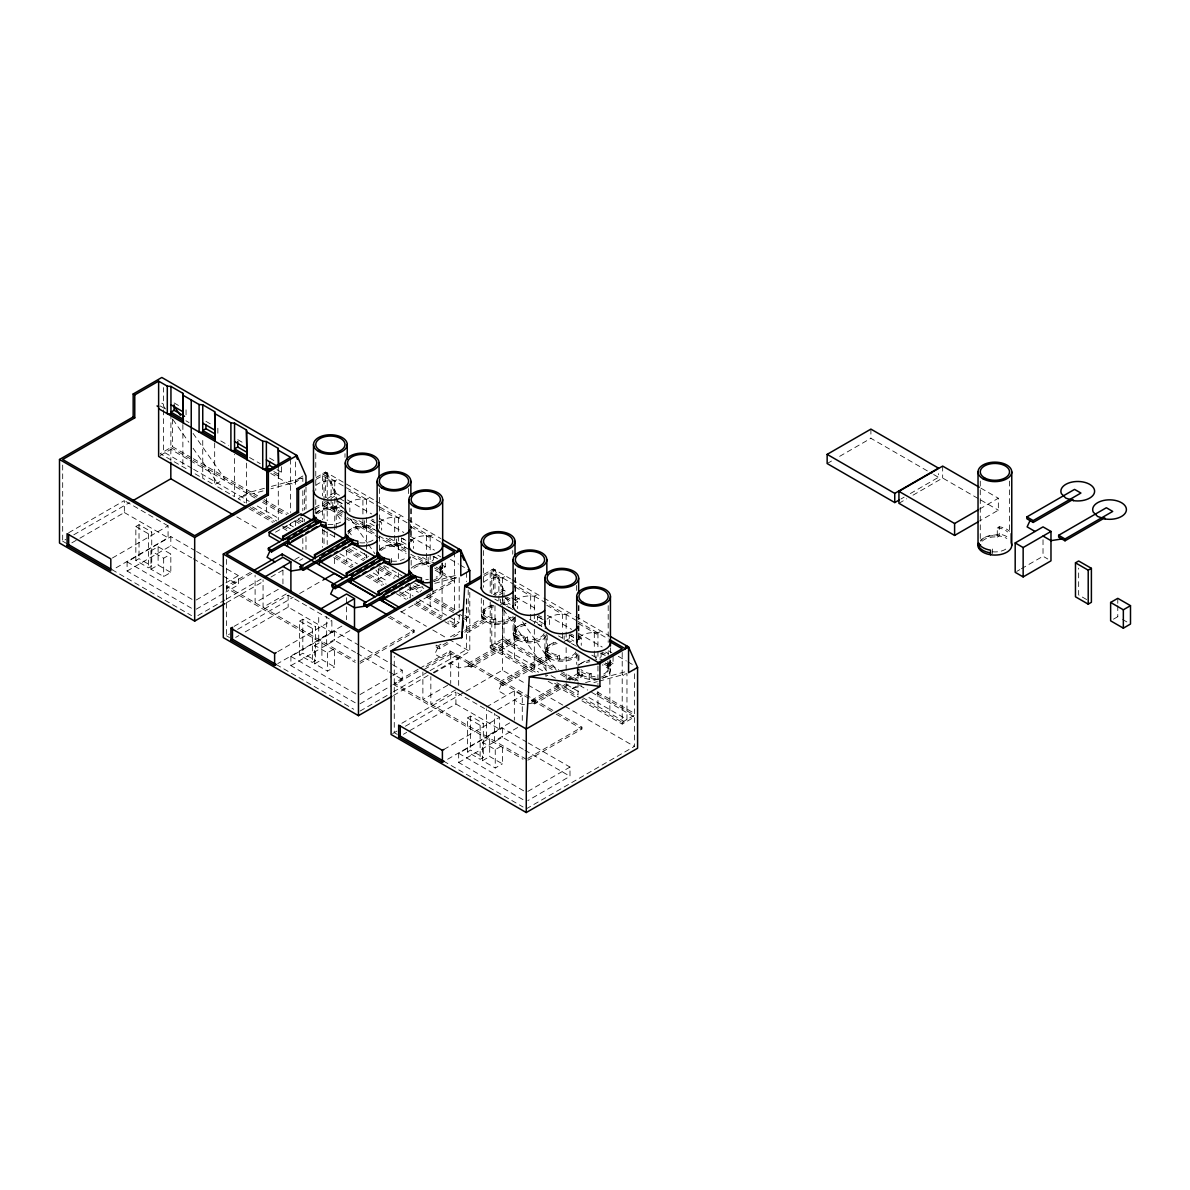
<?xml version="1.0" encoding="UTF-8"?>
<svg xmlns="http://www.w3.org/2000/svg" width="1190" height="1190" viewBox="0 0 1190 1190"><rect width="100%" height="100%" fill="white"/><g stroke="black" fill="none" stroke-linecap="round" stroke-linejoin="round"><path stroke-width="0.75" stroke-dasharray="5 3.75" d="M437.727 647.866L434.811 654.143L442.769 658.739M501.332 684.592L498.431 690.869L506.375 695.466M191.724 457.793L172.416 446.637L160.219 453.688L188.987 470.303M160.219 455.517L170.825 449.389L188.526 459.623M68.678 532.733L124.34 500.603L124.34 512.533L79.804 538.252M62.683 465.067L62.683 541.212L65.867 539.368M73.81 534.786L129.472 502.641M71.861 542.833L78.228 539.159M135.838 526.515L139.022 524.686L151.74 532.034L151.74 565.994L148.557 567.838L135.838 560.49L135.838 526.515L148.557 533.864L151.74 532.034M112.41 557.991L168.073 525.846L168.073 537.791L112.41 569.921L191.516 615.587M281.48 466.763L281.48 472.266L278.296 474.111L278.282 520.03M191.456 608.209L127.092 571.051L127.092 561.873L170.825 536.616L194.967 550.553M150.937 550.851L158.106 546.716L170.825 554.064L170.825 572.435L163.67 576.555L150.937 569.207L150.937 550.851L163.67 558.199L170.825 554.064M135.838 560.49L139.022 558.66L151.74 565.994M127.092 571.051L170.825 545.808L191.739 557.872M302.9 475.97L295.388 480.314L296.979 481.221M302.825 481.534L302.825 477.859L295.388 482.143L270.978 488.778M150.937 569.207L158.106 565.086L170.825 572.435M316.064 477.547L325.614 472.043L374.508 500.276M316.064 479.391L322.43 475.717L331.103 480.73L331.103 508.264L334.747 508.546L343.687 513.708M336.22 528.36L336.22 493.463L327.205 472.965L324.022 474.795L322.43 473.873M315.767 485.535A16.868 9.743 0 0 1 330.374 480.671L334.747 480.998L337.93 479.154M334.628 492.541L325.614 497.747L325.614 472.043L334.628 492.541L339.433 495.323M327.205 498.67L336.22 493.463M314.755 507.684L322.43 503.266L343.94 515.687M331.653 497.941L334.628 496.215M275.515 532.183L300.951 517.486L305.488 520.104M314.755 509.528L322.43 505.096L343.36 517.174M343.895 508.309L337.93 504.872L332.754 507.862L330.374 507.669A14.622 8.434 0 0 0 316.257 513.931M317.715 513.738A14.622 8.434 0 0 1 330.374 509.513L334.747 508.546L324.022 502.344M347.584 503.906A16.868 9.743 0 0 1 362.191 499.027L366.55 499.369L369.733 497.524M196.246 599.983L224.36 583.755M225.922 582.862L238.417 575.648L238.417 584.826L225.922 592.04M250.331 572.42L226.487 586.194L355.26 660.554M251.923 573.342L226.487 588.038L355.26 662.384M196.246 609.176L224.36 592.932M197.852 615.587L224.895 599.968M226.487 599.061L261.473 578.861M294.867 559.568L302.825 554.986M226.487 602.72L263.064 581.613M271.008 577.016L283.741 569.668M299.642 560.49L302.825 558.66M348.06 534.131A14.622 8.434 0 0 1 362.191 527.869L366.55 526.902L362.905 526.635L362.905 517.457M379.387 522.261A16.868 9.743 0 0 1 393.994 517.397L398.353 517.724L401.551 515.88M278.296 589.333L255.106 602.72L255.106 575.187M286.255 593.929L263.064 607.317L263.064 579.768M234.073 626.386L288.144 595.178L331.876 620.421L331.876 632.351L277.805 663.574M226.487 559.419L226.487 635.787L229.67 633.943M237.613 629.361L293.276 597.216M299.642 593.542L323.487 579.768M406.013 544.172L401.551 541.599L396.374 544.589L393.994 544.395A14.622 8.434 0 0 0 379.878 550.658M235.665 637.409L238.848 635.579M245.2 631.905L288.144 607.108L331.876 632.351M381.336 550.464A14.622 8.434 0 0 1 393.994 546.24L398.353 545.273L394.708 544.99L394.708 517.457L378.955 508.353M411.19 540.632A16.868 9.743 0 0 1 425.797 535.753L430.17 536.095L433.353 534.251M299.642 621.091L302.825 619.246L315.543 626.595L315.543 660.569L312.36 662.413L299.642 655.065L299.642 621.091L312.36 628.439L315.543 626.595M369.436 574.487L378.093 579.471L388.699 573.342L383.388 565.786M277.805 651.644L331.876 620.421M341.917 626.059L318.727 639.447L318.727 613.743M445.283 563.168L445.283 566.842L440.107 569.832L440.419 571.2A14.622 8.434 0 0 1 436.135 577.18M355.26 702.784L290.896 665.627L290.896 656.434L334.628 631.191L358.77 645.129M399.557 591.861L401.937 593.245L412.543 587.116L419.535 585.227M433.101 580.348A14.622 8.434 0 0 0 440.419 573.045L440.107 571.676L442.085 570.516L442.085 561.338M314.74 645.426L321.91 641.291L321.91 659.647L334.628 666.995L334.628 648.639L327.473 652.76L314.74 645.426L314.74 663.782L327.473 671.13L334.628 666.995M299.642 655.065L302.825 653.221L315.543 660.569M349.86 630.655L326.67 644.043L326.67 616.494M290.896 665.627L334.628 640.369L355.542 652.447M432.952 591.861L454.431 579.471L434.543 567.987M401.149 612.062L454.431 581.3L435.109 570.159M314.74 663.782L321.91 659.647M483.839 574.413L493.389 568.909L510.48 578.786M483.839 576.257L490.206 572.583L498.878 577.596L498.878 594.122M503.995 597.678L503.995 590.329L494.981 569.832L491.797 571.661L490.206 570.739M483.556 582.401A16.868 9.743 0 0 1 498.164 577.537L502.522 577.864L505.705 576.019M360.064 661.491L414.135 630.269L414.135 632.113L360.064 663.321M493.389 594.613L502.403 589.407L507.208 592.189M503.995 590.329L494.981 595.536L494.981 569.832M499.428 594.807L502.403 593.081M454.431 625.375L459.191 622.623L459.191 609.771M468.205 589.868L468.205 617.417L466.629 618.339L460.262 614.665M444.762 621.641L454.431 627.219L459.043 624.542M481.861 612.746L483.854 611.601L484.032 612.419A14.622 8.434 0 0 0 494.371 618.384L495.784 618.488L495.784 623.084L493.791 624.229L493.791 619.633A16.868 9.743 0 0 1 481.861 612.746L481.861 617.342L483.854 616.197L483.854 611.601M500.529 604.728L505.705 601.738L510.183 604.312M450.445 636.858L459.995 631.34M466.346 627.665L483.839 617.565L487.022 619.41L487.022 621.24L464.755 634.106M447.262 642.362L439.318 646.958L436.135 645.114L436.135 646.958L440.91 644.207M453.628 636.858L463.178 631.34M464.755 630.432L483.839 619.41L487.022 621.24M514.452 603.122L517.635 601.277L517.635 608.626M464.755 632.262L487.022 619.41M360.034 694.558L391.287 676.53M392.849 675.623L402.22 670.208L402.22 679.401L392.849 684.8M436.135 646.958L439.318 648.788L450.445 642.362M493.791 619.633L495.784 618.488M515.359 600.772A16.868 9.743 0 0 1 529.966 595.893L534.325 596.235L537.523 594.39M418.121 669.286L394.262 683.06L526.263 759.279M419.713 668.378L449.924 650.93L556.161 712.274M360.034 703.736L391.287 685.708M418.121 671.13L394.262 684.904L523.035 759.25M426.065 666.534L449.924 652.76L554.555 713.182M424.413 669.33L450.713 654.143L458.671 658.739L458.671 688.118M360.064 711.07L391.882 692.714M393.474 691.792L428.46 671.591M430.051 670.669L466.629 649.547L466.629 598.139M393.474 695.466L431.628 673.421M433.22 672.514L469.797 651.391L469.797 590.79M433.904 673.034L458.671 658.739M513.663 631.116L515.657 629.956L515.85 630.774A14.622 8.434 0 0 0 526.173 636.739L527.587 636.843L527.587 641.44L525.593 642.585L525.593 638.004A16.868 9.743 0 0 1 513.663 631.116L513.663 635.698L515.657 634.553L515.657 629.956M490.206 646.036L503.995 638.078L558.72 669.673M543.488 623.545L537.523 620.094L534.325 621.939A16.868 9.743 0 0 1 541.896 624.452M490.206 601.962L490.206 647.866L502.403 640.83L552.309 669.643M467.938 663.485L515.657 635.936L518.825 637.766L518.825 639.61L471.121 667.159L467.938 665.314L467.938 663.485L471.121 665.314L518.825 637.766M467.938 665.314L515.657 637.766L518.825 639.61M827.154 463.55L831.84 460.842M839.664 456.335L870.902 438.307L932.053 473.605M525.593 638.004L527.587 636.843M547.162 619.127A16.868 9.743 0 0 1 561.769 614.263L566.143 614.59L569.326 612.746M447.619 685.306L422.881 699.586L422.881 672.053M455.577 689.903L430.839 704.183L430.839 676.634M401.848 723.252L455.919 692.045L455.919 703.974L403.44 734.275M392.67 733.561L397.445 730.809M405.388 726.227L502.403 670.208L526.545 684.146M545.481 649.472L547.46 648.327L547.653 649.145A14.622 8.434 0 0 0 557.991 655.11L559.389 655.214L559.389 659.81L557.411 660.956L557.411 656.359A16.868 9.743 0 0 1 545.481 649.472L545.481 654.069L547.46 652.923L547.46 648.327M564.149 641.455L569.326 638.465L573.803 641.038M499.74 681.84L547.46 654.292L550.643 656.136L550.643 657.966L502.924 685.514L499.74 683.685L499.74 681.84L502.924 683.685L550.643 656.136M499.74 683.685L547.46 656.136L550.643 657.966M578.057 639.848L581.255 638.004L581.255 645.352M557.411 656.359L559.389 655.214M578.965 637.498A16.868 9.743 0 0 1 593.572 632.619L597.945 632.961L601.129 631.116M467.417 717.957L470.6 716.112L483.319 723.461L483.319 757.435L480.135 759.279L467.417 751.931L467.417 717.957L480.135 725.305L483.319 723.461M486.502 706.934L514.333 690.869L522.276 695.466L522.276 722.999M497.509 709.761L522.276 695.466M443.989 749.417L499.651 717.287L499.651 729.217L443.989 761.362L523.094 807.028M577.284 667.843L577.284 672.424L579.277 671.279L579.277 669.449L577.284 670.595A16.868 9.743 0 0 0 589.214 677.482L593.572 676.515A14.622 8.434 0 0 0 597.365 676.218M568.136 684.592L534.741 703.885L531.558 702.04L531.558 700.211L560.178 683.685M566.544 680.011L579.262 672.662L582.446 674.492L582.446 676.337L574.487 680.933M531.558 702.04L561.769 684.592M569.727 680.011L579.262 674.492L582.446 676.337M531.558 700.211L534.741 702.04L564.952 684.592M572.896 680.011L582.446 674.492M589.214 674.73L591.192 673.57L591.192 678.166L589.214 679.312L589.214 674.73A16.868 9.743 0 0 1 578.965 670.193M509.692 722.925L486.502 736.312L486.502 708.779M613.058 656.359L613.058 663.708L607.882 666.697L608.194 668.066A14.622 8.434 0 0 1 600.89 675.385M523.035 799.65L458.671 762.493L458.671 753.3L502.403 728.057L526.545 741.995M556.965 682.748L569.727 690.111L577.358 685.693M900.994 498.967L904.117 497.167M910.365 493.553L938.479 477.324L938.479 473.65M600.89 677.214A14.622 8.434 0 0 0 608.194 669.911L607.882 668.542L609.875 667.382L609.875 658.204M482.53 742.292L489.685 738.157L489.685 756.513L502.403 763.861L502.403 745.505L495.248 749.626L482.53 742.292L482.53 760.648L495.248 767.996L502.403 763.861M467.417 751.931L470.6 750.087L483.319 757.435M898.941 503.296L906.75 498.774M912.998 495.174L942.673 478.038L979.251 499.16M517.65 727.521L494.445 740.909L494.445 713.36M458.671 762.493L502.403 737.235L523.317 749.313M482.53 760.648L489.685 756.513M527.854 758.357L581.925 727.135L581.925 728.979L527.854 760.187M979.593 509.067L998.336 498.238L998.336 510.183L979.593 520.997M622.206 722.241L634.404 715.205L594.643 692.253M581.955 700.851L622.206 724.085L634.404 717.035L589.333 691.018M527.824 791.424L569.995 767.074L569.995 776.267L527.824 800.602M982.241 541.123A14.622 8.434 0 0 1 994.9 536.898L997.28 537.077L997.28 527.899L999.258 526.754A16.868 9.743 0 0 1 1009.507 531.29M526.263 808.858L634.404 746.413L634.404 669.286M997.28 537.077L999.258 535.931L999.258 526.754M1016.736 571.423L1019.83 569.638M1021.377 568.746L1043.02 556.251L1047.795 559.003M1113.483 619.172L1117.782 616.688L1120.965 618.532M264.448 488.287L248.755 492.541L238.134 498.67L245.095 502.686M271.424 486.383L302.825 477.859M241.317 496.84L264.001 490.667M433.487 581.434L457.897 574.8M422.569 586.67L405.121 591.4L413.079 595.997M434.781 583.353L459.191 576.719L459.191 607.926M585.554 682.569L601.262 678.3M603.003 677.824L625.672 671.666M572.896 688.266L581.627 685.901M593.84 682.584L597.321 681.632M599.061 681.156L626.966 673.585L626.966 719.489L587.22 696.537M469.529 666.236L458.671 667.917L450.713 663.321M533.15 702.963L522.276 704.644L514.333 700.047M997.28 527.899L998.678 528.003A14.622 8.434 0 0 1 1007.558 531.93M992.519 551.758L994.9 551.937A14.622 8.434 0 0 0 1007.558 547.727M327.994 524.374L330.374 524.552A14.622 8.434 0 0 0 340.712 522.083M359.811 542.744L362.191 542.923A14.622 8.434 0 0 0 374.85 538.698M410.758 554.257L426.526 563.361L430.17 563.629M391.614 561.1L393.994 561.278A14.622 8.434 0 0 0 404.332 558.809M495.784 623.084L498.164 623.263A14.622 8.434 0 0 0 512.28 617M527.587 641.44L529.966 641.618A14.622 8.434 0 0 0 544.083 635.371M559.389 659.81L561.769 659.989A14.622 8.434 0 0 0 575.886 653.727M591.192 673.57L589.794 673.466A14.622 8.434 0 0 1 580.913 669.539M591.192 678.166L593.572 678.345A14.622 8.434 0 0 0 597.365 678.062M980.843 488.138L998.336 498.238M980.843 500.083L998.336 510.183M933.659 474.527L938.479 477.324M1122.542 619.44L1127.317 622.206M1086.619 599.552L1078.661 594.955L1078.661 568.136M376.1 501.198L406.311 518.647M407.902 519.554L440.954 538.639M512.072 579.694L542.283 597.142M543.875 598.064L574.101 615.513M575.692 616.42L608.73 635.505M324.022 472.965L325.614 473.873M491.797 569.832L493.389 570.739M324.022 518.87L324.022 474.795L378.48 506.256M380.012 507.133L408.795 523.749M440.597 542.119L410.282 524.611L410.862 527.14M491.797 593.706L491.797 571.661L512.964 583.888M576.57 620.615L514.452 584.751L515.032 587.28A16.868 9.743 0 0 1 514.452 589.794M578.057 621.478L608.373 638.985M348.73 490.905L362.905 499.086L362.905 515.612M410.758 526.724L429.114 537.315M514.928 586.863L530.681 595.952L530.681 612.478M546.731 605.219L562.498 614.323L562.498 630.849M578.548 623.59L596.889 634.181M347.48 499.964L371.622 513.916M379.684 518.557L403.827 532.495M410.267 536.214L434.41 550.152M450.504 559.449L458.552 564.09M460.158 565.027L466.599 568.746M515.255 596.83L537.791 609.845M547.46 615.423L571.602 629.361M578.043 633.08L602.185 647.018M608.626 650.737L611.838 652.596M618.279 656.315L626.327 660.956M627.948 661.893L634.374 665.612M174.127 402.949L180.092 406.4M205.929 421.32L213.397 425.618M237.747 439.675L243.712 443.126M269.55 458.046L277.002 462.345M339.418 498.387L343.895 500.96M345.383 501.823L349.86 504.411L349.86 511.76M378.688 521.056L381.663 522.767L381.663 530.115M410.49 539.412L413.48 541.138L413.48 548.486M437.831 555.195L440.806 556.92M511.67 597.826L517.635 601.277M578.266 636.278L581.255 638.004M605.606 652.061L608.581 653.786M337.722 501.079L343.687 504.53M371.027 520.313L375.49 522.886M402.83 538.668L405.805 540.394M437.623 558.764L430.17 554.451L430.17 561.799A16.868 9.743 0 0 1 434.231 562.766M505.512 597.945L509.974 600.534M538.802 617.179L543.28 619.752M570.605 635.534L573.595 637.26M600.92 653.042L605.398 655.63M161.81 403.187L163.402 404.094M277.002 469.693L281.48 472.266M374.21 525.816L369.733 523.228L364.557 526.218L362.191 526.039A14.622 8.434 0 0 0 348.06 532.302M442.293 565.116L445.283 566.842M610.083 661.982L613.058 663.708M273.819 471.523L278.296 474.111L278.282 466.763M325.554 501.392L346.677 513.589M358.904 520.655L378.48 531.96M389.19 538.133L408.795 549.453M439.11 566.961L442.1 568.686A16.868 9.743 0 0 0 440.404 566.336M185.938 420.784L188.987 422.554M220.79 440.925L228.435 445.328M249.543 457.51L260.253 463.698M422.524 557.381L430.17 561.799M512.964 609.592L494.862 599.15M529.743 619.291L546.255 628.826M558.497 635.891L576.57 646.319M591.832 655.14L597.945 658.665A16.868 9.743 0 0 1 602.006 659.632M273.819 473.367L278.282 475.955L278.772 478.053L278.772 468.875M290.628 483.066L292.204 483.973M352.79 518.959L375.49 532.079M386.125 538.207L405.805 549.572M417.928 556.578L428.638 562.751M436.12 567.08L442.085 570.516L442.576 572.628M454.431 577.626L456.008 578.548M603.91 663.946L609.875 667.382L610.351 669.494L602.319 664.853M622.206 674.492L623.798 675.414M270.74 473.427L290.628 484.895M347.153 517.531L374.136 533.12M378.955 535.902L405.954 551.476M344.966 518.111L406.132 553.424M412.573 557.143L428.668 566.44M322.43 529.892L336.74 538.148M352.642 547.341L368.543 556.518M384.444 565.696L401.937 575.796M414.67 583.145L423.804 588.425M193.345 458.715L257.724 495.888M264.165 499.607L288.307 513.559M297.976 519.123L304.402 522.841L304.402 519.167M349.087 548.649L365.196 557.932M379.684 566.306L398.992 577.447M413.48 585.822L421.528 590.463M427.969 594.182L455.339 609.979M464.993 615.557L468.205 617.417M560.326 670.61L578.043 680.829M597.35 691.985L634.374 713.36M170.825 447.559L191.501 459.489M193.092 460.411L256.698 497.137M263.064 500.812L286.909 514.586M296.459 520.09L301.234 522.841M347.346 549.468L364.839 559.568M379.149 567.838L395.05 577.016M412.543 587.116L420.501 591.713M426.868 595.387L453.896 610.991M502.403 639L556.474 670.208M561.249 672.96L575.558 681.23M190.132 460.545L256.133 498.655M262.574 502.373L283.503 514.452M294.763 520.952L299.597 523.749M345.888 550.464L363.605 560.698M378.093 569.058L394.188 578.355M408.676 586.715L418.33 592.293M426.377 596.934L453.747 612.731M455.353 613.668L466.629 620.168M560.356 674.284L570.01 679.862M579.664 685.44L587.711 690.081M192.021 468.369L163.402 451.843L163.402 409.613M193.613 469.291L249.275 501.421M257.219 506.018L279.486 518.87M289.036 524.374L293.796 527.14M339.924 553.766L357.416 563.867M373.318 573.045L387.628 581.3M419.43 599.671L448.065 616.197M449.656 617.119L459.191 622.623M542.685 670.833L494.981 643.284L494.981 604.713M555.403 678.166L549.051 674.492L545.868 676.337L546.255 634.33M566.544 684.592L580.854 692.863M195.101 473.828L201.214 477.369M217.74 486.903L234.549 496.617L234.549 454.372M252.592 507.029L276.794 520.997M286.017 526.322L290.658 529L290.628 523.466M336.235 555.313L352.79 564.878M378.093 579.471L386.125 584.111M416.396 601.605L442.085 616.435L442.085 563.182M449.82 620.897L456.008 624.452L456.008 626.297L447.961 621.656M491.797 645.114L538.654 672.172M582.654 697.578L623.798 721.319L623.798 723.163L581.94 698.991M250.361 507.565L274.503 521.503M282.551 526.144L288.992 529.862M335.283 556.593L352.999 566.812M367.487 575.187L383.582 584.469M399.676 593.765L407.724 598.421M415.771 603.062L441.52 617.937M535.262 672.053L491.797 646.958L491.797 604.713M554.57 683.194L580.333 698.069M248.933 508.576L272.986 522.47M282.61 528.018L287.415 530.799M333.691 557.515L351.407 567.734M365.895 576.094L381.99 585.391M396.478 593.751L406.132 599.329M414.18 603.985L443.156 620.704M490.206 647.866L535.277 673.897M548.159 681.335L575.514 697.132M236.795 516.862L259.361 529.892M400.599 611.437L426.377 626.327M432.788 630.016L447.306 638.405M448.883 639.313L469.797 651.391M528.152 685.083L563.569 705.521M565.161 706.444L634.404 746.413M389.993 616.331L414.135 630.269M557.768 713.197L581.925 727.135M388.386 617.238L414.135 632.113M556.161 714.104L581.925 728.979M125.902 501.511L168.073 525.846M457.481 692.937L499.651 717.287M196.573 551.491L238.417 575.648M360.377 646.051L390.945 663.708M392.551 664.645L402.22 670.208M528.152 742.917L569.995 767.074M124.34 512.533L168.073 537.791M455.919 703.974L499.651 729.217M193.345 558.809L238.417 584.826M357.149 653.384L387.732 671.026M389.338 671.963L402.22 679.401M524.939 750.25L569.995 776.267M127.092 561.873L194.684 600.89M290.896 656.434L358.473 695.466M458.671 753.3L526.263 792.332M62.683 541.212L68.678 544.678M226.487 635.787L229.477 637.513M276.214 664.496L353.728 709.255M397.267 734.379L394.262 732.653L394.262 656.285M160.219 405.939L164.815 408.601M569.727 690.111L578.057 694.93L578.057 654.53M401.937 593.245L410.282 598.064L410.282 585.212M505.586 597.618L509.826 603.672M522.544 621.82L555.418 668.706M503.459 609.473L546.924 671.472M335.684 497.732L343.107 508.323M350.529 518.899L367.487 543.101M368.558 544.618L374.909 553.692M327.205 500.514L342.036 521.681M348.402 530.755L352.642 536.809M364.304 553.439L367.487 557.976M375.966 570.07L381.276 577.626M193.092 433.413L224.895 478.782L214.289 484.895L202.746 478.246L202.746 437.846M165.514 408.958L163.402 405.939L163.402 387.568M172.937 419.549L188.838 442.234M193.078 448.273L217.472 483.066M578.965 669.911L579.277 671.279M547.147 635.014L547.46 652.923M515.344 616.658L515.657 634.553M483.542 600.132L483.854 616.197M1117.782 598.332L1117.782 603.836M1117.782 605.665L1117.782 616.688M1043.02 539.725L1043.02 556.251M1009.522 481.072L1009.522 532.48M992.519 549.006L992.519 553.603M980.277 481.072L980.277 541.658M942.673 466.108L942.673 478.038M870.902 429.114L870.902 438.307M622.206 652.462L622.206 724.085M610.44 647.866L610.44 653.384M610.351 660.316L610.44 669.911M609.875 661.878L609.875 713.301M608.194 605.636L608.194 642.362M608.194 651.54L608.194 655.214M608.194 662.562L608.194 669.911M607.882 661.194L607.882 668.542M601.129 653.146L601.129 656.821L595.952 659.81L595.952 654.307M597.945 632.961L597.945 649.487M597.945 651.317L597.945 658.665M597.945 666.013L597.945 684.369M597.945 691.717L597.945 706.414M594.301 632.678L594.301 649.205M594.301 651.049L594.301 658.382M579.262 672.662L579.262 674.492M578.965 605.636L578.965 624.006M578.965 625.836L578.965 642.362M578.965 655.214L578.965 664.392M578.638 605.636L578.638 624.006M578.638 625.836L578.638 642.362M576.704 653.384L576.704 664.392M576.391 585.435L576.391 590.939M569.326 634.791L569.326 638.465M566.143 614.59L566.143 640.294A16.868 9.743 0 0 1 573.699 642.823M566.143 647.643L566.143 688.043M564.149 635.936L564.149 639.61M562.498 632.678L562.498 640.027M549.453 619.633L549.453 626.981M547.46 654.292L547.46 656.136M544.901 635.014L544.901 651.54M537.523 616.42L537.523 620.094M534.741 702.04L534.741 703.885M534.325 596.235L534.325 623.768M534.325 629.287L534.325 669.687M530.681 614.323L530.681 619.826M515.657 635.936L515.657 637.766M515.344 568.909L515.344 605.636M515.032 568.909L515.032 605.636M514.452 617.803L514.452 658.204M514.333 690.869L514.333 720.248M513.098 616.658L513.098 633.184M512.771 550.539L512.771 554.213M503.995 599.507L503.995 608.7M503.995 610.529L503.995 638.078M502.924 683.685L502.924 685.514M502.522 577.864L502.522 603.568A16.868 9.743 0 0 1 510.079 606.097M502.522 609.087L502.522 651.317M502.403 604.104L502.403 589.407L493.389 568.909L493.389 592.784M502.403 605.933L502.403 670.208M502.403 728.057L502.403 737.235M500.529 599.21L500.529 602.884M498.878 595.952L498.878 603.3M495.248 749.626L495.248 767.996M490.206 572.583L490.206 592.784M483.839 617.565L483.839 619.41M483.542 550.539L483.542 587.28M481.296 598.287L481.296 614.813M480.135 725.305L480.135 759.279M471.121 665.314L471.121 667.159M470.6 716.112L470.6 750.087M466.629 572.42L466.629 581.613M466.346 598.749L466.346 609.31M454.431 551.922L454.431 610.693M454.431 618.027L454.431 627.219M450.713 654.143L450.713 683.521M449.924 650.93L449.924 652.76M442.576 563.45L442.665 573.045M440.419 565.696L440.419 573.045M440.107 566.157L440.107 571.676M439.318 646.958L439.318 648.788M433.353 556.28L433.353 559.955L428.177 562.944L425.797 562.766A14.622 8.434 0 0 0 413.138 566.99M432.952 590.032L432.952 593.706M430.17 536.095L430.17 552.621M430.17 593.022L430.17 609.548M428.177 557.441L428.177 564.789L425.797 564.596A14.622 8.434 0 0 0 413.138 568.82M426.526 535.812L426.526 563.361M411.175 508.77L411.175 528.97M411.175 530.799L411.175 541.822M411.175 560.192L411.175 567.526M410.862 508.77L410.862 528.97M410.758 530.383L410.862 541.822M408.616 488.569L408.616 494.073M401.551 537.925L401.551 541.599M398.353 517.724L398.353 534.251M398.353 536.095L398.353 561.799M398.353 572.821L398.353 576.495M396.374 539.07L396.374 546.418M391.614 558.348L391.614 562.944M379.372 488.569L379.372 528.97M379.372 536.318L379.372 551M378.48 568.686L378.48 579.709M366.55 499.369L366.55 515.895M366.55 517.724L366.55 552.621M366.55 554.451L366.55 558.125M364.557 520.714L364.557 528.062M346.677 550.316L346.677 561.338M346.558 597.678L346.558 605.026M346.558 606.855L346.558 619.707M344.996 453.673L344.996 457.347M337.93 501.198L337.93 504.872M334.747 480.998L334.747 530.576M334.747 532.421L334.628 540.29M334.628 558.66L334.628 565.994M334.628 631.191L334.628 640.369M332.754 502.344L332.754 509.692M327.473 652.76L327.473 671.13M327.205 472.965L327.205 496.84M327.205 502.344L327.205 520.699M327.205 531.722L327.205 544.574M324.022 529.892L324.022 546.418M322.43 475.717L322.43 495.918M322.43 501.421L322.43 519.792M322.43 528.97L322.43 547.341M315.767 453.673L315.767 490.414M315.767 499.592L315.767 514.273M312.36 628.439L312.36 662.413M305.994 487.037L305.994 509.067M305.994 536.616L305.994 549.468M304.402 489.789L304.402 509.989M302.825 490.711L302.825 510.912M302.825 518.26L302.825 521.934M302.825 538.46L302.825 549.468M302.825 619.246L302.825 653.221M295.388 461.943L295.388 487.647M295.388 520.714L295.388 526.218M290.628 459.191L290.628 512.444M288.144 595.178L288.144 607.108M282.937 570.129L282.937 584.826M266.367 498.446L266.367 514.972M246.479 463.103L246.479 503.489M217.859 428.207L217.859 435.54M214.676 442.903L214.676 485.133M186.056 409.836L186.056 417.184M182.873 424.532L182.873 466.763M172.416 419.088L172.416 446.637M170.944 413.971L170.825 460.411M170.825 536.616L170.825 545.808M163.67 558.199L163.67 576.555M158.106 546.716L158.106 565.086M148.557 533.864L148.557 567.838M139.022 524.686L139.022 558.66M602.006 678.345A16.868 9.743 0 0 0 605.502 663.023L609.875 665.552A16.868 9.743 0 0 0 608.179 663.202M597.945 679.312A16.868 9.743 0 0 1 577.284 672.424M578.965 665.032A16.868 9.743 0 0 1 589.214 660.495M440.404 568.165A16.868 9.743 0 0 1 434.231 581.479M411.19 568.165A16.868 9.743 0 0 1 428.727 563.45M379.387 549.81A16.868 9.743 0 0 1 405.924 547.787M347.584 531.439A16.868 9.743 0 0 1 374.106 529.431M315.767 513.083A16.868 9.743 0 0 1 342.304 511.06M334.747 506.702A16.868 9.743 0 0 1 342.304 509.231M366.55 525.073A16.868 9.743 0 0 1 374.106 527.587M398.353 543.428A16.868 9.743 0 0 1 405.924 545.957M371.86 519.152A16.868 9.743 0 0 1 374.106 520.253M372.529 521.161A14.622 8.434 0 0 1 374.85 522.916M401.298 538.192A14.622 8.434 0 0 1 404.332 539.531M428.34 579.515A14.622 8.434 0 0 1 425.797 579.649M433.101 556.548A14.622 8.434 0 0 1 436.135 557.887M337.692 501.466A14.622 8.434 0 0 1 343.032 504.545M546.255 635.698A16.868 9.743 0 0 1 518.037 640.071A16.868 9.743 0 0 1 525.593 623.768M538.401 624.75A16.868 9.743 0 0 1 541.896 626.297M515.344 633.184A14.622 8.434 0 0 1 528.687 624.78M544.083 633.526A14.622 8.434 0 0 1 529.966 639.789L525.593 640.755A16.868 9.743 0 0 1 513.663 633.868L515.657 632.723L515.344 631.34A14.622 8.434 0 0 1 526.173 623.188M538.401 615.572A16.868 9.743 0 0 1 541.896 617.119M537.27 616.688A14.622 8.434 0 0 1 542.625 619.782M578.057 654.069A16.868 9.743 0 0 1 550.375 658.725A16.868 9.743 0 0 1 555.998 642.392M571.438 643.567A16.868 9.743 0 0 1 573.699 644.653M547.147 651.54A14.622 8.434 0 0 1 557.991 643.388M575.886 651.897A14.622 8.434 0 0 1 561.769 658.144L557.411 659.111A16.868 9.743 0 0 1 545.481 652.224L547.46 651.079L547.147 649.71A14.622 8.434 0 0 1 554.466 642.392M570.203 633.928A16.868 9.743 0 0 1 573.699 635.475M569.073 635.058A14.622 8.434 0 0 1 574.428 638.138M514.452 617.342A16.868 9.743 0 0 1 486.234 621.701A16.868 9.743 0 0 1 493.791 605.413M506.598 606.379A16.868 9.743 0 0 1 510.079 607.926M483.542 614.813A14.622 8.434 0 0 1 494.371 606.662M510.822 617.208A14.622 8.434 0 0 1 498.164 621.418L493.791 622.385A16.868 9.743 0 0 1 481.861 615.498L483.854 614.352L483.542 612.984A14.622 8.434 0 0 1 490.845 605.665M506.598 597.202A16.868 9.743 0 0 1 510.079 598.749M505.467 598.332A14.622 8.434 0 0 1 508.502 599.671M586.268 662.592A14.622 8.434 0 0 1 589.794 661.759M580.913 663.856A14.622 8.434 0 0 1 589.794 659.914M602.006 652.298A16.868 9.743 0 0 1 605.502 653.846M600.89 653.414A14.622 8.434 0 0 1 603.91 654.753M980.292 540.468A16.868 9.743 0 0 1 1006.829 538.445M1006.829 536.616A16.868 9.743 0 0 0 999.258 534.087L994.9 535.054A14.622 8.434 0 0 0 980.783 541.316"/><path stroke-width="1.5" d="M182.873 393.31L183.349 422.971L182.873 393.31L170.944 386.423L167.299 386.155L158.627 381.142L134.767 394.916L133.176 393.994L133.176 416.961L59.5 459.489L59.5 543.042L194.684 621.091L224.895 603.642M214.676 411.68L215.152 441.326L214.676 411.68L202.746 404.793L199.102 404.511L183.349 395.422M246.479 430.036L246.955 459.697L246.479 430.036L234.549 423.149L230.905 422.881L215.152 413.778M610.247 636.382L628.558 646.958L637.587 667.456L637.587 748.257L526.263 812.532L391.079 734.483L391.079 650.93L461.72 637.691L464.755 585.435L480.671 576.257M637.587 667.456L628.558 672.662L628.558 646.958L599.938 663.485L529.297 676.708L526.263 728.979L526.263 812.532M461.72 637.691L462.285 632.202M462.672 628.543L463.431 621.21M269.952 551L267.036 557.277L274.994 561.873M333.557 587.726L330.656 594.003L338.6 598.6M1030.034 520.595L1027.119 526.872L1035.062 531.454M133.176 393.994L161.81 377.468L296.979 455.517L305.994 476.015L305.994 485.208M134.767 394.916L134.767 417.869L62.683 459.489L194.684 535.693L266.768 494.073L268.36 494.995L268.36 472.043L296.979 455.517M184.569 416.322L174.127 410.297L170.944 412.142L182.873 419.029M214.884 433.829L205.929 428.668L202.746 430.497L214.676 437.385M132.655 500.812L170.825 478.782L233.597 515.017M67.086 545.585L110.819 570.843L110.819 558.898L67.086 533.655L67.086 545.585L68.678 544.678L110.849 569.028M246.687 452.185L237.747 447.024L234.549 448.868L246.479 455.755M274.027 467.968L269.55 465.394L266.367 467.224L270.844 469.812M59.5 459.489L194.684 537.538L268.36 494.995M391.882 696.373L358.473 715.666L223.304 637.617L223.304 554.064L296.979 511.522L296.979 488.569L312.881 479.391M296.979 488.569L298.571 489.492L312.881 481.221M298.571 489.492L298.571 512.444L226.487 554.064L358.473 630.269L430.572 588.648L430.572 565.696L454.431 551.922L442.576 545.08M279.724 541.956L269.148 535.857L269.148 532.183L300.951 513.827L312.97 520.759M300.951 515.657L313.223 508.576M269.148 532.183L282.67 539.992L282.67 536.318L314.472 517.947L315.276 522.083M318.459 523.005A16.868 9.743 0 0 1 314.086 518.632L316.079 517.486M282.67 536.318L283.458 536.779L315.276 518.409M289.036 541.822L271.543 551.922L268.36 550.092L268.36 548.248L316.064 520.699L319.247 522.544M285.05 539.531L289.825 536.779M293.008 534.935L296.191 533.105M299.374 531.261L302.543 529.431M307.317 526.679L310.501 524.835M288.233 539.531L320.036 521.161L320.839 521.622L320.839 525.296L289.036 543.666L288.233 539.531L287.445 546.418M268.36 548.248L271.543 550.092L320.839 521.622M291.416 541.361L302.543 534.935M305.726 533.105L308.909 531.261M312.092 529.431L316.867 526.679M253.515 570.59L282.149 554.064L303.078 566.143M256.638 572.464L282.937 557.277L290.896 561.873L290.896 591.252M264.596 577.046L290.896 561.873M289.036 543.666L314.472 558.348L314.472 554.674L346.275 536.318L347.078 540.453M314.472 554.674L315.276 555.135L347.078 536.779M320.839 560.192L303.346 570.293L300.163 568.448L300.163 566.619L347.867 539.07L351.05 540.9M321.627 555.135L324.811 553.305M327.994 551.461L332.769 548.709M335.952 546.879L339.12 545.035M342.304 543.205L345.487 541.361M320.036 557.887L351.853 539.531L352.642 539.992L352.642 543.666L320.839 562.022L320.036 557.887L319.247 564.774M300.163 566.619L303.346 568.448L352.642 539.992M320.036 561.561L331.177 555.135M334.36 553.305L337.529 551.461M342.304 548.709L345.487 546.879M348.67 545.035L351.853 543.205L351.853 539.531M230.89 628.231L232.481 627.309L232.481 639.238L276.214 664.496L274.622 665.418L230.89 640.161L230.89 628.231L274.622 653.474L276.214 652.551M323.487 579.768L334.628 573.342L342.675 577.998M320.839 562.022L346.275 576.719L346.275 573.045L378.093 554.674L378.881 558.809M379.684 554.213L377.706 555.358A16.868 9.743 0 0 0 379.387 557.708M230.89 640.161L232.481 639.238M346.275 573.045L347.078 573.506L378.881 555.135M352.642 578.548L335.149 588.648L331.965 586.819L331.965 584.974L379.684 557.426L382.853 559.27M350.262 575.335L353.445 573.506M356.613 571.661L361.388 568.909M364.571 567.08L367.755 565.235M370.938 563.405L374.106 561.561M351.853 576.257L383.656 557.887L384.444 558.348L384.444 562.022L352.642 580.393L351.853 576.257L351.05 583.145M331.965 584.974L335.149 586.819L384.444 558.348M351.853 579.932L359.796 575.335M362.98 573.506L366.163 571.661M370.938 568.909L374.106 567.08M377.289 565.235L380.473 563.405M320.244 609.191L346.558 594.003L354.501 598.6L354.501 627.978M328.202 613.772L354.501 598.6M352.642 580.393L378.093 595.074L378.093 591.4L409.896 573.045L410.684 577.18L407.515 579.009M411.487 572.583L409.509 573.729L409.509 570.977A16.868 9.743 0 0 0 421.438 577.864L421.438 582.446L423.417 581.3M378.093 591.4L378.881 591.861L410.684 573.506M384.444 596.919L366.951 607.019L363.783 605.174L363.783 603.345L411.487 575.796L414.67 577.626M382.064 593.706L378.881 595.536L378.881 591.861M385.248 591.861L390.022 589.11M393.191 587.28L396.374 585.435M399.557 583.606L404.332 580.839M383.656 594.613L415.459 576.257L416.262 576.719L416.262 580.393L384.444 598.749L383.656 594.613L382.853 601.5M430.572 565.696L432.163 566.619L460.783 550.092L469.797 570.59L469.797 583.442M363.783 603.345L366.951 605.174L416.262 576.719M385.248 597.38L388.431 595.536M391.599 593.706L394.782 591.861M399.557 589.11L402.741 587.28M405.924 585.435L409.107 583.606M223.304 554.064L358.473 632.113L432.163 589.571L432.163 566.619M480.671 578.087L466.346 586.358L466.346 587.28M463.163 609.31L391.079 650.93L526.263 728.979L599.938 686.437L599.938 663.485L464.755 585.435M827.154 454.372L870.902 429.114L938.479 468.146L894.746 493.389L827.154 454.372L827.154 463.55L894.746 502.567L899.432 499.86M398.665 737.027L400.256 736.104L443.989 761.362L442.397 762.284L398.665 737.027L398.665 725.097L442.397 750.34L443.989 749.417M626.966 646.036L625.39 646.958L626.966 647.866M978.031 521.904L954.603 535.426L898.941 503.296L898.941 491.351L942.673 466.108L979.251 487.216M898.941 491.351L954.603 523.496L978.031 509.96M1026.851 516.921L1074.555 489.387L1080.922 493.047L1033.203 520.595L1026.851 516.921L1026.851 518.766L1033.203 522.44L1072.964 499.488M980.59 544.871L978.611 546.017A16.868 9.743 0 0 0 990.526 552.904M1015.189 542.938L1043.02 526.872L1050.978 531.454L1050.978 560.847L1023.147 576.912L1015.189 572.316L1015.189 542.938L1023.147 547.534L1050.978 531.454M1058.654 535.292L1106.358 507.743L1112.724 511.417L1065.02 538.966L1058.654 535.292L1058.654 537.121L1065.02 540.796L1104.766 517.843M1075.477 562.825L1078.661 560.996L1091.394 568.329L1091.394 602.304L1088.21 604.148L1075.477 596.8L1075.477 562.825L1088.21 570.174L1091.394 568.329M1110.627 602.452L1117.782 598.332L1130.5 605.665L1130.5 624.036L1123.345 628.171L1110.627 620.823L1110.627 602.452L1123.345 609.801L1130.5 605.665M301.754 569.37L290.896 571.051L282.937 566.455M365.36 606.097L354.501 607.778L346.558 603.181M1061.837 538.966L1050.978 540.647L1043.02 536.05M182.873 420.858L170.944 413.971L167.299 413.704L167.299 386.155M214.676 439.229L202.746 432.342L199.102 432.059L199.102 404.511M246.955 432.149L262.722 441.237L266.367 441.52L278.282 448.407L278.772 465.201M246.479 457.585L234.549 450.698L230.905 450.43L230.905 422.881M269.342 470.779L266.367 469.068L262.722 468.786L262.722 441.237M529.297 676.708L599.938 686.437M442.472 539.516L460.783 550.092L460.783 575.796L469.797 570.59L468.205 569.668M459.191 551L457.6 550.092L459.191 549.17L460.575 552.324M457.6 551.922L442.085 542.982L442.665 545.496A16.868 9.743 0 0 1 423.595 555.15A16.868 9.743 0 0 1 409.509 542.982M625.39 648.788L609.875 639.848L610.44 642.362A16.868 9.743 0 0 1 591.37 652.016A16.868 9.743 0 0 1 577.284 639.848M278.772 450.504L290.628 457.347L266.768 471.121L266.768 494.073M610.351 641.946L622.206 648.788L598.347 662.562L598.347 663.485M170.944 404.793L182.873 411.68M202.746 423.149L214.676 430.036M234.549 441.52L246.479 448.407M266.367 459.876L276.794 465.915M157.035 405.939L158.627 406.861M158.627 408.691L268.36 472.043M133.176 416.961L134.767 417.869M296.979 511.522L298.571 512.444M320.839 525.296L343.107 538.148M352.642 543.666L374.909 556.518M384.444 562.022L408.304 575.796M410.684 577.18L411.487 577.626M416.262 580.393L432.163 589.571M245.735 506.732L158.627 456.439L158.627 381.142M384.444 598.749L399.632 607.51M379.684 597.826L382.853 599.671M349.116 581.717L374.865 596.577M379.699 599.373L395.794 608.655M284.261 544.574L343.107 578.548M347.867 581.3L374.909 596.919M379.684 599.671L396.582 609.429M306.291 568.002L365.851 602.393M369.064 604.252L386.78 614.471M174.008 406.192L180.359 415.265M461.973 555.477L464.055 560.207M295.388 454.595L297.47 459.325M1123.345 609.801L1123.345 628.171M1088.21 570.174L1088.21 604.148M1065.02 538.966L1065.02 540.796M1033.203 520.595L1033.203 522.44M1023.147 547.534L1023.147 576.912M1011.768 471.88L1011.768 545.332M1011.188 533.641L1011.188 542.819A16.868 9.743 0 0 1 994.9 555.076A16.868 9.743 0 0 1 978.611 542.819M990.526 554.748L990.526 550.152A16.868 9.743 0 0 1 978.611 543.265L978.611 547.861M978.031 471.88L978.031 545.332M954.603 523.496L954.603 535.426M894.746 493.389L894.746 502.567M610.44 596.458L610.44 646.036M578.638 578.087L578.638 592.784M576.704 596.458L576.704 642.362M546.835 559.731L546.835 574.413M544.901 578.087L544.901 624.006M515.032 541.361L515.032 556.057M513.098 559.731L513.098 607.465M481.296 541.361L481.296 589.11M442.665 499.592L442.665 558.348M442.397 750.34L442.397 762.284M410.862 481.221L410.862 495.918M408.929 499.592L408.929 573.045A16.868 9.743 0 0 1 409.509 570.516M400.256 725.885L400.256 736.104M389.621 564.09L389.621 559.493A16.868 9.743 0 0 1 377.706 552.606L377.706 557.203M379.684 557.426L379.684 559.27M379.06 462.865L379.06 477.547M378.093 554.674L378.093 558.348M377.126 481.221L377.126 554.674A16.868 9.743 0 0 1 377.706 552.16M366.951 605.174L366.951 607.019M358.473 632.113L358.473 715.666M357.818 545.719L357.818 541.138A16.868 9.743 0 0 1 345.888 534.251L345.888 537.002L347.882 535.857L347.882 537.687M347.242 444.495L347.242 459.191M347.078 573.506L347.078 577.18M345.323 462.865L345.323 536.318M335.149 586.819L335.149 588.648M326.015 527.363L326.015 522.767A16.868 9.743 0 0 1 314.086 515.88L314.086 518.632M316.064 520.699L316.064 522.544M315.276 555.135L315.276 558.809M313.505 444.495L313.505 517.947M303.346 568.448L303.346 570.293M283.458 536.779L283.458 540.453M282.149 554.064L282.149 555.894M278.282 448.407L278.282 466.763M274.622 653.474L274.622 665.418M271.543 550.092L271.543 551.922M269.55 461.72L269.55 465.394M266.367 441.52L266.367 469.068M237.747 441.52L237.747 447.024M234.549 423.149L234.549 450.698M205.929 424.994L205.929 428.668M202.746 404.793L202.746 432.342M194.684 537.538L194.684 621.091M191.233 399.974L191.233 475.256M174.127 404.793L174.127 410.297M170.944 386.423L170.944 413.971M170.825 462.255L170.825 478.782M68.678 534.444L68.678 544.678M578.057 626.52A16.868 9.743 0 0 1 557.411 633.407A16.868 9.743 0 0 1 545.481 621.478M544.574 610.5A16.868 9.743 0 0 1 525.593 615.037A16.868 9.743 0 0 1 513.098 605.636M512.771 592.144A16.868 9.743 0 0 1 493.791 596.681A16.868 9.743 0 0 1 481.296 587.28M410.282 529.654A16.868 9.743 0 0 1 389.621 536.541A16.868 9.743 0 0 1 377.706 524.611M376.799 513.634A16.868 9.743 0 0 1 357.818 518.171A16.868 9.743 0 0 1 345.323 508.77M344.981 495.278A16.868 9.743 0 0 1 326.015 499.815A16.868 9.743 0 0 1 313.505 490.414M376.799 541.182A16.868 9.743 0 0 1 351.347 543.77M357.818 543.889A16.868 9.743 0 0 1 351.347 541.941M410.282 557.203A16.868 9.743 0 0 1 383.15 562.141M389.621 562.245A16.868 9.743 0 0 1 383.15 560.297M430.17 582.446A16.868 9.743 0 0 1 417.363 581.479M421.438 580.616A16.868 9.743 0 0 1 417.363 579.634M344.981 522.827A16.868 9.743 0 0 1 321.94 526.382M326.015 525.519A16.868 9.743 0 0 1 321.94 524.552M1073.365 500.618L1065.809 498.104L1061.45 493.731A16.868 9.743 0 0 1 1076.266 481.519A16.868 9.743 0 0 1 1094.547 492.065A16.868 9.743 0 0 1 1073.365 500.618M1105.183 518.989L1097.611 516.46L1093.253 512.102A16.868 9.743 0 0 1 1108.069 499.874A16.868 9.743 0 0 1 1126.35 510.436A16.868 9.743 0 0 1 1105.183 518.989M350.262 469.753A16.868 9.743 0 0 0 378.48 465.379A16.868 9.743 0 0 0 357.818 453.45A16.868 9.743 0 0 0 350.262 469.753M351.853 468.83A14.622 8.434 0 0 0 376.308 465.052A14.622 8.434 0 0 0 358.398 454.714A14.622 8.434 0 0 0 351.853 468.83M382.064 488.108A16.868 9.743 0 0 0 410.282 483.75A16.868 9.743 0 0 0 389.621 471.82A16.868 9.743 0 0 0 382.064 488.108M383.656 487.186A14.622 8.434 0 0 0 408.111 483.408A14.622 8.434 0 0 0 390.201 473.07A14.622 8.434 0 0 0 383.656 487.186M413.867 506.479A16.868 9.743 0 0 0 442.085 502.106A16.868 9.743 0 0 0 421.438 490.176A16.868 9.743 0 0 0 413.867 506.479M415.459 505.557A14.622 8.434 0 0 0 439.913 501.778A14.622 8.434 0 0 0 422.019 491.44A14.622 8.434 0 0 0 415.459 505.557M318.459 451.382A16.868 9.743 0 0 0 346.677 447.024A16.868 9.743 0 0 0 326.015 435.094A16.868 9.743 0 0 0 318.459 451.382M320.036 450.46A14.622 8.434 0 0 0 344.505 446.681A14.622 8.434 0 0 0 326.596 436.343A14.622 8.434 0 0 0 320.036 450.46M518.037 566.619A16.868 9.743 0 0 0 546.255 562.245A16.868 9.743 0 0 0 525.593 550.316A16.868 9.743 0 0 0 518.037 566.619M519.628 565.696A14.622 8.434 0 0 0 544.083 561.918A14.622 8.434 0 0 0 526.173 551.58A14.622 8.434 0 0 0 519.628 565.696M549.84 584.974A16.868 9.743 0 0 0 578.057 580.616A16.868 9.743 0 0 0 557.411 568.686A16.868 9.743 0 0 0 549.84 584.974M551.431 584.052A14.622 8.434 0 0 0 575.886 580.274A14.622 8.434 0 0 0 557.991 569.936A14.622 8.434 0 0 0 551.431 584.052M486.234 548.248A16.868 9.743 0 0 0 514.452 543.889A16.868 9.743 0 0 0 493.791 531.96A16.868 9.743 0 0 0 486.234 548.248M490.845 548.679A14.622 8.434 0 0 0 512.771 541.361A14.622 8.434 0 0 0 490.845 534.057A14.622 8.434 0 0 0 490.845 548.679M581.642 603.345A16.868 9.743 0 0 0 609.875 598.972A16.868 9.743 0 0 0 589.214 587.042A16.868 9.743 0 0 0 581.642 603.345M583.234 602.423A14.622 8.434 0 0 0 607.703 598.644A14.622 8.434 0 0 0 589.794 588.306A14.622 8.434 0 0 0 583.234 602.423M982.97 478.767A16.868 9.743 0 0 0 1011.188 474.408A16.868 9.743 0 0 0 990.526 462.479A16.868 9.743 0 0 0 982.97 478.767M984.561 477.845A14.622 8.434 0 0 0 1009.016 474.066A14.622 8.434 0 0 0 991.121 463.728A14.622 8.434 0 0 0 984.561 477.845"/></g></svg>
